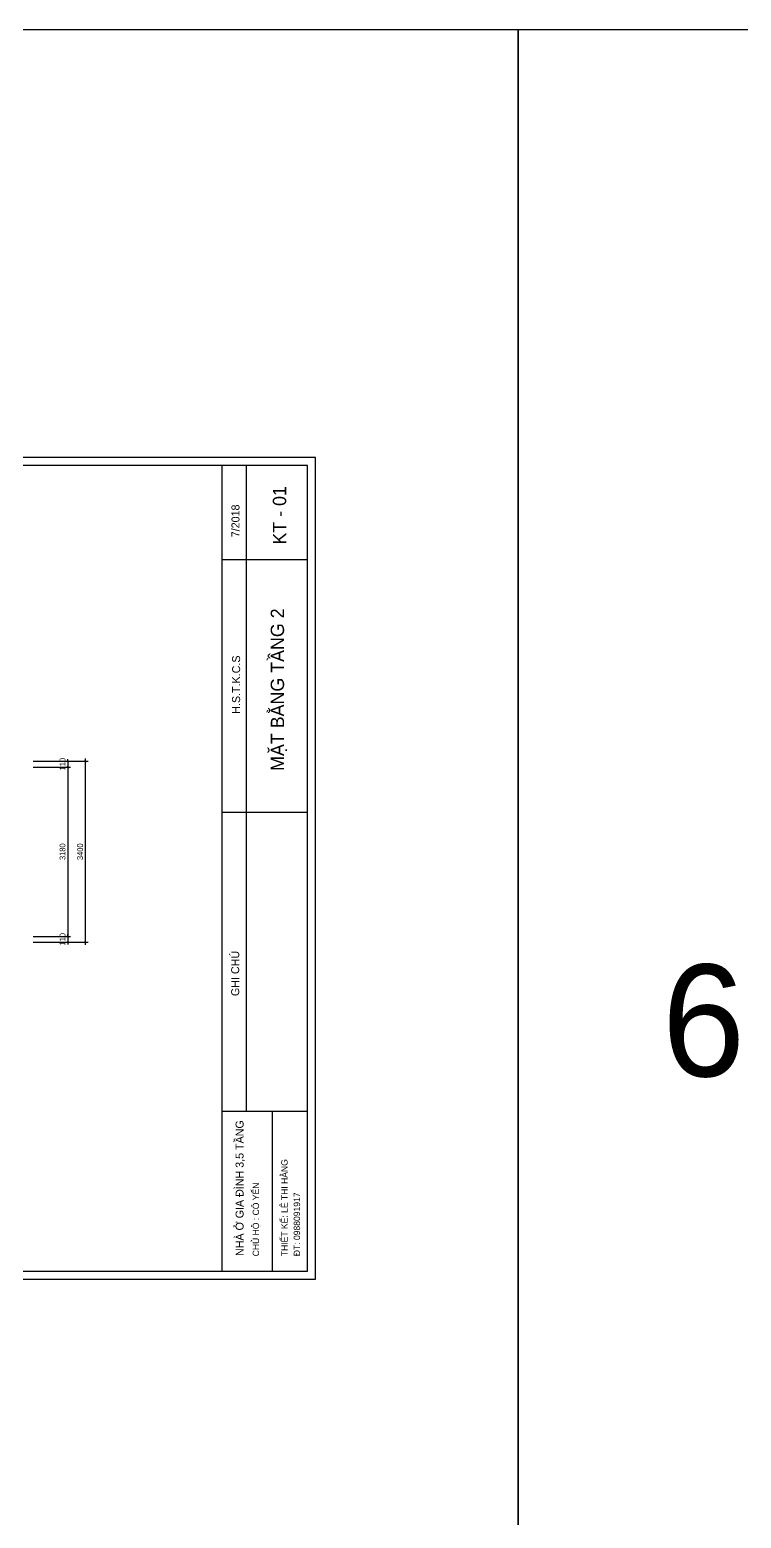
# Model space of a CAD drawing. Header units: millimetres. Extents: x -82962 to 19744, y -138000 to 4535.
# Drawn here: x -57899 to -44534, y -35166 to -7206 of the extents above; entities that cross this region are included whole.
import ezdxf

# ---------------------------------------------------------------- set-up
doc = ezdxf.new("R2010")
doc.units = ezdxf.units.MM
doc.header["$LTSCALE"] = 1000
doc.header["$MEASUREMENT"] = 0
doc.header["$PDMODE"] = 3
doc.layers.get('0').update_dxf_attribs({"lineweight": 30})
doc.layers.get('DEFPOINTS').update_dxf_attribs({"color": 4, "lineweight": 30})
doc.layers.add('THAY', color=4, linetype='Continuous', lineweight=30)
doc.styles.add('A2', font='VnAvantH.TTF')
doc.styles.add('dim', font='arial.ttf', dxfattribs={"width": 0.8})
doc.dimstyles.new('1-100-100', dxfattribs={"dimscale": 0, "dimtxt": 2.2, "dimasz": 0.8, "dimexe": 1, "dimexo": 1, "dimgap": 0.9, "dimtad": 1, "dimdec": 0, "dimzin": 0, "dimdsep": 46, "dimtxsty": 'dim', "dimblk1": 'ARCHTICK', "dimblk2": 'ARCHTICK', "dimsah": 1, "dimcen": 1, "dimdle": 1, "dimclrd": 256, "dimclre": 256, "dimclrt": 1, "dimadec": 0, "dimazin": 0, "dimtfac": 0.0001, "dimtdec": 0, "dimtix": 1, "dimtmove": 2, "dimatfit": 3, "dimldrblk": 'DOT', "dimfxl": 100, "dimtolj": 1, "dimtzin": 0, "dimarcsym": 0})

# ---------------------------------------------------------------- blocks, each defined once
blk = doc.blocks.new('_ARCHTICK')
at = {"color": 0, "linetype": 'ByBlock', "const_width": 0.15}
blk.add_lwpolyline([(-0.5, -0.5), (0.5, 0.5)], dxfattribs=at)
blk = doc.blocks.new('*D1278')
at = {"layer": 'DEFPOINTS', "color": 0, "ltscale": 0.2, "transparency": 16777216}
for p in [(-57882, -20946), (-57882, -21056), (-57182, -21056)]:
    blk.add_point(p, dxfattribs=at)
at = {"layer": 'THAY', "lineweight": -2, "ltscale": 0.2, "transparency": 16777216}
for p, q in [((-57832, -20946), (-57132, -20946)), ((-57182, -20946), (-57182, -20906)), ((-57182, -20946), (-57182, -21056)), ((-57832, -21056), (-57132, -21056)), ((-57182, -21056), (-57182, -21096))]:
    blk.add_line(p, q, dxfattribs=at)
at = {"layer": 'THAY', "lineweight": -2, "ltscale": 0.2, "transparency": 16777216, "xscale": 40.00000032884265, "yscale": 40.00000032884265, "zscale": 40.00000032884265}
for p, rotation in [((-57182, -20946), 270), ((-57182, -21056), 90)]:
    blk.add_blockref('_ARCHTICK', p, dxfattribs=dict(at, rotation=rotation))
at = {"layer": 'THAY', "color": 1, "ltscale": 0.2, "transparency": 16777216, "insert": (-57283, -21001), "char_height": 110, "attachment_point": 5, "rotation": 90, "style": 'dim'}
blk.add_mtext('\\A1;110', dxfattribs=at)
blk = doc.blocks.new('_DOT')
at = {"color": 0, "linetype": 'ByBlock', "ltscale": 10}
blk.add_line((-0.5, 0), (-1, 0), dxfattribs=at)
at = {"color": 0, "linetype": 'ByBlock', "ltscale": 10, "const_width": 0.5}
blk.add_lwpolyline([(-0.25, 0, 1), (0.25, 0, 1)], format="xyb", close=True, dxfattribs=at)
blk = doc.blocks.new('*D1279')
at = {"layer": 'DEFPOINTS', "color": 0, "ltscale": 0.2, "transparency": 16777216}
for p in [(-57882, -21056), (-57882, -24236), (-57182, -24236)]:
    blk.add_point(p, dxfattribs=at)
at = {"layer": 'THAY', "lineweight": -2, "ltscale": 0.2, "transparency": 16777216}
for p, q in [((-57832, -21056), (-57132, -21056)), ((-57182, -21006), (-57182, -24286)), ((-57832, -24236), (-57132, -24236))]:
    blk.add_line(p, q, dxfattribs=at)
at = {"layer": 'THAY', "lineweight": -2, "ltscale": 0.2, "transparency": 16777216, "xscale": 40.00000032884265, "yscale": 40.00000032884265, "zscale": 40.00000032884265}
for p, rotation in [((-57182, -21056), 90), ((-57182, -24236), 270)]:
    blk.add_blockref('_ARCHTICK', p, dxfattribs=dict(at, rotation=rotation))
at = {"layer": 'THAY', "color": 1, "ltscale": 0.2, "transparency": 16777216, "insert": (-57283, -22646), "char_height": 110, "attachment_point": 5, "rotation": 90, "style": 'dim'}
blk.add_mtext('\\A1;3180', dxfattribs=at)
blk = doc.blocks.new('*D1280')
at = {"layer": 'DEFPOINTS', "color": 0, "ltscale": 0.2, "transparency": 16777216}
for p in [(-57882, -24236), (-57882, -24346), (-57182, -24346)]:
    blk.add_point(p, dxfattribs=at)
at = {"layer": 'THAY', "lineweight": -2, "ltscale": 0.2, "transparency": 16777216}
for p, q in [((-57832, -24236), (-57132, -24236)), ((-57182, -24236), (-57182, -24196)), ((-57182, -24236), (-57182, -24346)), ((-57832, -24346), (-57132, -24346)), ((-57182, -24346), (-57182, -24386))]:
    blk.add_line(p, q, dxfattribs=at)
at = {"layer": 'THAY', "lineweight": -2, "ltscale": 0.2, "transparency": 16777216, "xscale": 40.00000032884265, "yscale": 40.00000032884265, "zscale": 40.00000032884265}
for p, rotation in [((-57182, -24236), 270), ((-57182, -24346), 90)]:
    blk.add_blockref('_ARCHTICK', p, dxfattribs=dict(at, rotation=rotation))
at = {"layer": 'THAY', "color": 1, "ltscale": 0.2, "transparency": 16777216, "insert": (-57283, -24291), "char_height": 110, "attachment_point": 5, "rotation": 90, "style": 'dim'}
blk.add_mtext('\\A1;110', dxfattribs=at)
blk = doc.blocks.new('*D1281')
at = {"layer": 'DEFPOINTS', "color": 0, "ltscale": 0.2, "transparency": 16777216}
for p in [(-57882, -20946), (-56852, -20946), (-57882, -24346)]:
    blk.add_point(p, dxfattribs=at)
at = {"layer": 'THAY', "lineweight": -2, "ltscale": 0.2, "transparency": 16777216}
for p, q in [((-57832, -20946), (-56802, -20946)), ((-56852, -24396), (-56852, -20896)), ((-57832, -24346), (-56802, -24346))]:
    blk.add_line(p, q, dxfattribs=at)
at = {"layer": 'THAY', "lineweight": -2, "ltscale": 0.2, "transparency": 16777216, "xscale": 40.00000032884265, "yscale": 40.00000032884265, "zscale": 40.00000032884265}
for p, rotation in [((-56852, -20946), 90), ((-56852, -24346), 270)]:
    blk.add_blockref('_ARCHTICK', p, dxfattribs=dict(at, rotation=rotation))
at = {"layer": 'THAY', "color": 1, "ltscale": 0.2, "transparency": 16777216, "insert": (-56953, -22646), "char_height": 110, "attachment_point": 5, "rotation": 90, "style": 'dim'}
blk.add_mtext('\\A1;3400', dxfattribs=at)

msp = doc.modelspace()

# ---------------------------------------------------------------- linework, layer by layer
at = {"layer": 'THAY', "ltscale": 0.2}
for p, q in [((-54284.24287, -30524.05373), (-54283.16351, -15389.88124)), ((-53827.03046, -27522.27394), (-53826.16546, -15393.80624)), ((-54283.28932, -17157.85979), (-52679.9912, -17157.97414)), ((-54283.62767, -21902.00416), (-52680.32955, -21902.1185)), ((-54284.02851, -27522.25773), (-52680.73038, -27522.37208)), ((-53345.81095, -27522.29298), (-53346.02532, -30528.03027))]:
    msp.add_line(p, q, dxfattribs=at)
for points in [[(-82962.46206, -138000.47192), (-48726.83517, -138000.47192), (-48726.83517, -7206.04221), (-82962.46206, -7206.04221)], [(-48726.83517, -138000.47192), (-14491.20828, -138000.47192), (-14491.20828, -7206.04221), (-48726.83517, -7206.04221)], [(-74502.89342, -30676.8399), (-52529.56781, -30676.8399), (-52529.56781, -15243.66073), (-74502.89342, -15243.66073)], [(-74352.60656, -30522.61174), (-52679.85467, -30522.61174), (-52679.85467, -15390.0063), (-74352.60656, -15390.0063)]]:
    msp.add_lwpolyline(points, close=True, dxfattribs=at)

# ---------------------------------------------------------------- texts
at = {"layer": 'THAY', "ltscale": 0.2, "style": 'A2'}
for s, height, p in [('kt - 01', 250.478108, (-53081.91404, -16876.81196)), ('7/2018', 150.286865, (-53959.28908, -16738.95616)), ('mÆt b»ng tÇng 2', 250.4781078, (-53121.35887, -21127.53671)), ('h.s.t.k.c.s', 150.2868647, (-53947.51079, -20054.2879)), ('ghi chó', 150.286865, (-53964.15563, -25357.73669)), ('nhµ ë gia ®×nh 3,5 tÇng', 150.2868647, (-53881.82617, -30240.70438)), ('thiÕt kÕ: lª thi h»ng', 120.2294918, (-53054.88264, -30244.07358)), ('chñ hé : c« yÕn', 120.2294918, (-53591.14239, -30246.00567)), ('§T: 0988091917', 120.2294918, (-52820.56031, -30244.10269))]:
    msp.add_text(s, height=height, rotation=90, dxfattribs=at).set_placement(p)
msp.add_text('6', height=2100, dxfattribs=at).set_placement((-46022.78017, -26865.23114))

# ---------------------------------------------------------------- dimensions: what is measured, and where the dimension line sits
at = {"layer": 'THAY', "ltscale": 0.2}
for base, p1, p2, picture, middle in [((-57181.86937, -21055.72837), (-57881.86937, -20945.72837), (-57881.86937, -21055.72837), '*D1278', (-57283.0324, -21000.72837)), ((-56851.86936, -20945.72837), (-57881.86937, -24345.72837), (-57881.86937, -20945.72837), '*D1281', (-56953.06991, -22645.72837)), ((-57181.86937, -24235.72837), (-57881.86937, -21055.72837), (-57881.86937, -24235.72837), '*D1279', (-57283.06991, -22645.72837)), ((-57181.86937, -24345.72837), (-57881.86937, -24235.72837), (-57881.86937, -24345.72837), '*D1280', (-57283.0324, -24290.72837))]:
    dim = msp.add_linear_dim(base=base, p1=p1, p2=p2, angle=90, dimstyle='1-100-100', override={"dimscale": 50}, dxfattribs=at)
    dim.commit()
    dim.dimension.update_dxf_attribs({"geometry": picture, "text_midpoint": middle})

doc.saveas('drawing.dxf')
